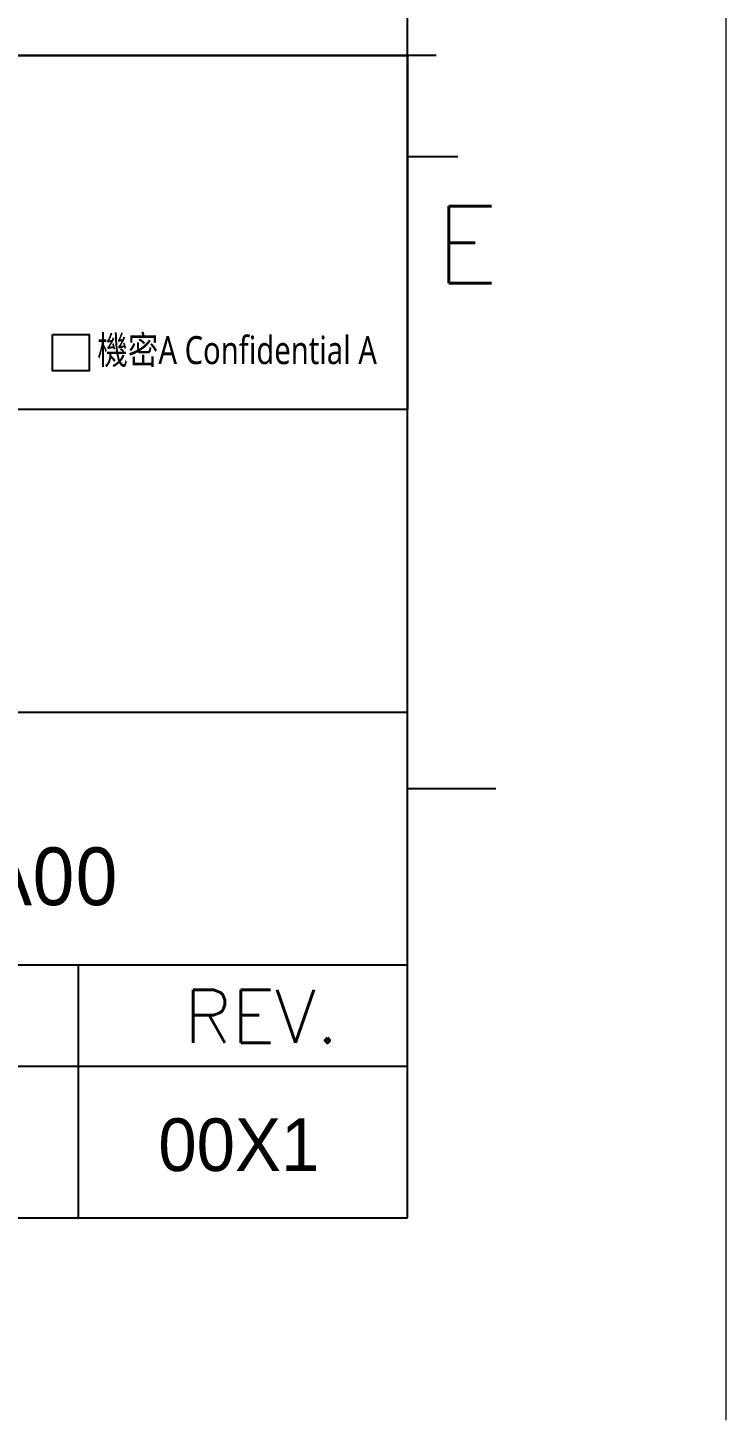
# Model space of a CAD drawing. Header units: millimetres. Extents: x 3193 to 3447, y -44 to 135.
# Drawn here: x 3429.66 to 3446.71, y -44.11 to -10.09 of the extents above; entities that cross this region are included whole.
import ezdxf

# ---------------------------------------------------------------- set-up
doc = ezdxf.new("R2010")
doc.units = ezdxf.units.MM
doc.header["$LTSCALE"] = 23.1
doc.linetypes.add('PHANTOM', pattern=[29.5, 9.5, -1.5, 3, -1.5, 3, -1.5, 9.5])
doc.layers.get('0').update_dxf_attribs({"linetype": 'CONTINUOUS'})
doc.layers.add('0PAPERF', color=2, linetype='PHANTOM', lineweight=0, plot=False)
doc.styles.add('SIMPLEX', font='simplex.shx')
doc.styles.get("Standard").update_dxf_attribs({"font": 'simplex.shx', "width": 0.8})

msp = doc.modelspace()

# ---------------------------------------------------------------- linework, layer by layer
for p, q in [((3438.923, -39.17), (3438.923, 125.702)), ((3324.686, -10.765), (3438.923, -10.765)), ((3439.622, -10.765), (3400.021, -10.765)), ((3438.923, -13.235), (3440.158, -13.235)), ((3438.923, -19.41), (3369.763, -19.41)), ((3438.923, -26.82), (3369.763, -26.82)), ((3438.923, -28.673), (3441.084, -28.673)), ((3438.923, -32.995), (3400.021, -32.995)), ((3430.896, -39.17), (3430.896, -32.995)), ((3438.923, -35.465), (3414.841, -35.465)), ((3200.569, -39.17), (3438.923, -39.17))]:
    msp.add_line(p, q)
msp.add_lwpolyline([(3369.763, -10.765), (3438.923, -10.765), (3438.923, -19.41), (3369.763, -19.41)], close=True)
at = {"color": 1}
msp.add_lwpolyline([(3430.258, -17.577), (3431.153, -17.577), (3431.153, -18.471), (3430.258, -18.471)], close=True, dxfattribs=at)
at = {"layer": '0PAPERF'}
for p, q in [((3446.705, -44.11), (3446.705, 134.968)), ((3193.467, -44.11), (3446.705, -44.11))]:
    msp.add_line(p, q, dxfattribs=at)

# ---------------------------------------------------------------- texts
at = {"style": 'SIMPLEX'}
for s, height, p in [('E', 1.877, (3439.613, -16.323)), ('REV.', 1.2967, (3433.469, -34.891))]:
    msp.add_text(s, height=height, dxfattribs=at).set_placement(p)
at = {"color": 2, "insert": (3431.352, -17.621), "char_height": 0.68363, "width": 8.92814, "attachment_point": 1}
msp.add_mtext('{\\fMicrosoft JhengHei|b0|i0|c136|p18;\\C1;機密A Confidential A}', dxfattribs=at)
at = {"insert": (3410.591, -30.115), "char_height": 1.41169, "width": 24.4841, "attachment_point": 1, "style": 'SIMPLEX'}
msp.add_mtext('{\\fMicrosoft JhengHei|b0|i0|c136|p0;A12-0000-F0NW0323A00}', dxfattribs=at)
at = {"linetype": 'Continuous', "insert": (3432.842, -36.736), "char_height": 1.28645, "width": 18.61529, "attachment_point": 1}
msp.add_mtext('{\\fPMingLiU|b0|i0|c136|p0;\\W1;00X1}', dxfattribs=at)

doc.saveas('drawing.dxf')
